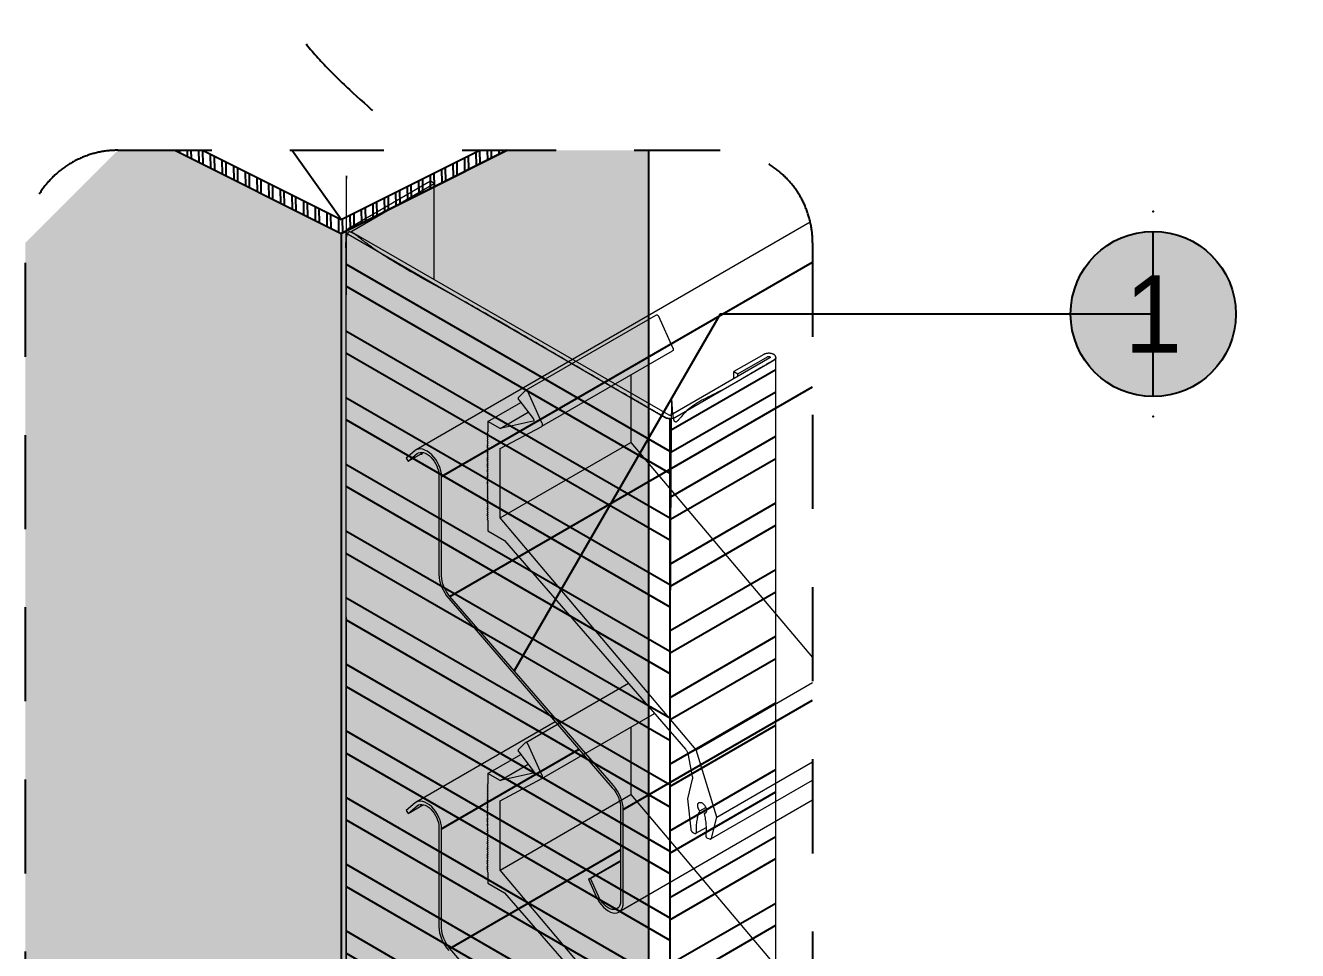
# Model space of a CAD drawing. Header units: millimetres. Extents: x -244126 to 368105, y -173968 to 259060.
# Drawn here: x -89976 to -87911, y 60489 to 61991 of the extents above; entities that cross this region are included whole.
import ezdxf
from ezdxf.enums import TextEntityAlignment as Align
from ezdxf.xclip import XClip

# ---------------------------------------------------------------- set-up
doc = ezdxf.new("R2010")
doc.units = ezdxf.units.MM
doc.header["$MEASUREMENT"] = 0
doc.header["$XCLIPFRAME"] = 0
for name, pattern in [('HIDDEN', [9.525, 6.35, -3.175]), ('TA_HL_011.00000', [71.5, 39.05, -32.45]), ('TA_HL_021.00000', [136.5, 74.55, -61.95]), ('TA_HL_043.00000', [279.5, 152.65, -126.85])]:
    doc.linetypes.add(name, pattern=pattern)
for name, color, linetype in [('000 - H A T C H', 8, 'Continuous'), ('000 - SYMBOL CON', 1, 'Continuous'), ('000 - T E X T', 4, 'Continuous'), ('001 - ASCESSORIES', 1, 'Continuous'), ('A03_SUN LOUVER', 7, 'Continuous')]:
    doc.layers.add(name, color=color, linetype=linetype)
doc.styles.add('BROWALLIA', font='BrowalliaUPC.ttf')
pattern_1 = [(0, (7820.9144, -44154.1062), (0.78125, 1.5625), [0, -1.5625])]

# ---------------------------------------------------------------- blocks, each defined once
blk = doc.blocks.new('A$Cadb84cab')
at = {"layer": '000 - H A T C H'}
h = blk.add_hatch(dxfattribs=at)
h.set_pattern_fill('ANSI32', color=8, scale=5, angle=46)
h.set_pattern_definition([(91, (7820.9144, -44154.1062), (-1.87471443, -0.03272326), []), (91, (7821.5284, -44153.4704), (-1.87471443, -0.03272326), [])])
h.paths.add_polyline_path([(-111.57, 318.63), (-161.57, 293.63), (-61.57, 243.63), (-11.57, 268.63)])
h.paths.add_polyline_path([(-16.05, 268.63), (-61.57, 245.87), (-157.1, 293.63), (-111.57, 316.4)], flags=16)
h = blk.add_hatch(dxfattribs=at)
h.set_pattern_fill('DOTS', color=8, scale=25)
h.set_pattern_definition(pattern_1)
h.paths.add_polyline_path([(-61.57, -57.56), (-161.57, -7.56), (-161.57, 293.63), (-61.57, 243.63)])
h = blk.add_hatch(dxfattribs=at)
h.set_pattern_fill('DOTS', color=8, scale=25)
h.set_pattern_definition(pattern_1)
h.paths.add_polyline_path([(-61.57, -57.56), (-11.57, -32.56), (-11.57, 268.63), (-61.57, 243.63)])
at = {"color": 3}
blk.add_line((-61.57, 245.87), (-111.57, 316.4), dxfattribs=at)
for points in [[(-61.57, 243.63), (-11.57, 268.63), (-111.57, 318.63), (-161.57, 293.63)], [(-61.57, 245.87), (-16.05, 268.63), (-111.57, 316.4), (-157.1, 293.63)]]:
    blk.add_lwpolyline(points, close=True, dxfattribs=at)
at = {"color": 1}
for points in [[(-61.57, -57.56), (-161.57, -7.56), (-161.57, 293.63), (-61.57, 243.63)], [(-61.57, -57.56), (-11.57, -32.56), (-11.57, 268.63), (-61.57, 243.63)]]:
    blk.add_lwpolyline(points, close=True, dxfattribs=at)
blk = doc.blocks.new('*U2980')
at = {"layer": '000 - H A T C H'}
h = blk.add_hatch(dxfattribs=at)
h.set_pattern_fill('ANSI32', color=8, scale=25, angle=285)
h.set_pattern_definition([(330, (-171.779, 185.463), (4.6875, 8.119), []), (330, (-170.635, 181.194), (4.6875, 8.119), [])])
edge = h.paths.add_edge_path()
edge.add_spline(control_points=[(-16.05, 175.52), (-16.05, -50.46), (-16.05, -90.98), (-16.51, -90.98), (-16.83, -90.8), (-42.73, -75.84), (-68.63, -60.89), (-68.63, -20.24), (-68.63, 205.88), (-68.63, 205.61), (-68.31, 205.43), (-42.57, 190.57), (-16.83, 175.71), (-16.51, 175.52), (-16.05, 175.52)], knot_values=[0, 0, 0, 1, 1, 1.785398, 1.785398, 2.785398, 2.785398, 3.785398, 3.785398, 4.570796, 4.570796, 5.570796, 5.570796, 6.356194, 6.356194, 6.356194], weights=[1, 1, 1, 0.92388, 1, 1, 1, 1, 1, 0.92388, 1, 1, 1, 0.92388, 1], degree=2, periodic=0)
h = blk.add_hatch(dxfattribs=at)
h.set_pattern_fill('ANSI32', color=8, scale=25, angle=345)
h.set_pattern_definition([(30, (-294.92, 185.463), (-4.6875, 8.11899), []), (30, (-290.651, 184.319), (-4.6875, 8.11899), [])])
edge = h.paths.add_edge_path()
edge.add_spline(control_points=[(1.15, 185.46), (1.15, -40.52), (1.15, -81.04), (1.15, -81.31), (0.81, -81.51), (-7.23, -86.15), (-15.27, -90.8), (-15.6, -90.98), (-16.05, -90.98), (-16.05, -50.46), (-16.05, 175.52), (-15.6, 175.52), (-15.27, 175.71), (-7.23, 180.35), (0.81, 184.99), (1.15, 185.19), (1.15, 185.46)], knot_values=[0, 0, 0, 1, 1, 1.785398, 1.785398, 2.785398, 2.785398, 3.570796, 3.570796, 4.570796, 4.570796, 5.356194, 5.356194, 6.356194, 6.356194, 7.141593, 7.141593, 7.141593], weights=[1, 1, 1, 0.92388, 1, 1, 1, 0.92388, 1, 1, 1, 0.92388, 1, 1, 1, 0.92388, 1], degree=2, periodic=0)
at = {"color": 0, "linetype": 'Continuous', "lineweight": 0, "extrusion": (-5.55112e-17, 0.816497, 0.57735)}
for p, q in [((-54.94, 214.04), (-68.31, 206.32)), ((-67.67, 205.96), (-54.31, 213.67)), ((-54.31, 213.67), (-54.94, 214.04)), ((-54.31, 198.08), (-54.31, 213.67)), ((-68.63, -60.63), (-68.63, 205.88)), ((-68.31, 205.43), (-16.83, 175.71)), ((-16.19, 176.07), (-67.67, 205.79)), ((-0.81, 185.93), (-5.66, 183.14)), ((0.18, 185.36), (-15.91, 176.07)), ((-15.27, 175.71), (0.81, 184.99)), ((-5.02, 182.77), (-0.18, 185.57)), ((1.15, -81.04), (1.15, 185.46)), ((-5.66, 183.14), (-5.02, 182.77)), ((-5.66, 181.99), (-5.66, 183.14)), ((-5.02, 182.36), (-5.02, 182.77))]:
    blk.add_line(p, q, dxfattribs=at)
blk.add_line((-16.05, 175.52), (-16.05, -90.98))
at = {"color": 0, "linetype": 'Continuous', "lineweight": 0}
for centre, major_axis, start_param, end_param in [((-67.53, 205.88), (-1.1, 0), -0.785398, 0.785398), ((0, 185.46), (1.15, 0), -0.785398, 2.356194), ((-16.05, 176.16), (1.1, 0), -2.356194, -0.785398)]:
    blk.add_ellipse(centre, major_axis=major_axis, ratio=0.57735, start_param=start_param, end_param=end_param, dxfattribs=at)
at = {"color": 0, "linetype": 'Continuous', "lineweight": 0, "extrusion": (1.26472e-16, 2.77556e-16, -1)}
blk.add_ellipse((-67.53, 205.88), major_axis=(-0.2, 0), ratio=0.57735, start_param=-0.785398, end_param=0.785398, dxfattribs=at)
at = {"color": 0, "linetype": 'Continuous', "lineweight": 0, "extrusion": (-4.32744e-17, 1.11022e-16, -1)}
blk.add_ellipse((0, 185.46), major_axis=(0.25, 0), ratio=0.57735, start_param=-2.356194, end_param=0.785398, dxfattribs=at)
at = {"color": 0, "linetype": 'Continuous', "lineweight": 0, "extrusion": (-5.92991e-17, 2.22045e-16, -1)}
blk.add_ellipse((-16.05, 176.16), major_axis=(-0.2, 0), ratio=0.57735, start_param=-2.356194, end_param=-0.785398, dxfattribs=at)
at = {"color": 0, "linetype": 'Continuous', "lineweight": 0}
for points, weights, knots in [([(-16.05, 175.52), (-16.05, -50.46), (-16.05, -90.98), (-16.51, -90.98), (-16.83, -90.8), (-42.73, -75.84), (-68.63, -60.89), (-68.63, -20.24), (-68.63, 205.88), (-68.63, 205.61), (-68.31, 205.43), (-42.57, 190.57), (-16.83, 175.71), (-16.51, 175.52), (-16.05, 175.52)], [1, 1, 1, 0.923879532512, 1, 1, 1, 1, 1, 0.923879532512, 1, 1, 1, 0.923879532512, 1], [0, 0, 0, 1, 1, 1.785398, 1.785398, 2.785398, 2.785398, 3.785398, 3.785398, 4.570796, 4.570796, 5.570796, 5.570796, 6.356194, 6.356194, 6.356194]), ([(1.15, 185.46), (1.15, -40.52), (1.15, -81.04), (1.15, -81.31), (0.81, -81.51), (-7.23, -86.15), (-15.27, -90.8), (-15.6, -90.98), (-16.05, -90.98), (-16.05, -50.46), (-16.05, 175.52), (-15.6, 175.52), (-15.27, 175.71), (-7.23, 180.35), (0.81, 184.99), (1.15, 185.19), (1.15, 185.46)], [1, 1, 1, 0.923879532511, 1, 1, 1, 0.923879532511, 1, 1, 1, 0.923879532511, 1, 1, 1, 0.923879532511, 1], [0, 0, 0, 1, 1, 1.785398, 1.785398, 2.785398, 2.785398, 3.570796, 3.570796, 4.570796, 4.570796, 5.356194, 5.356194, 6.356194, 6.356194, 7.141593, 7.141593, 7.141593])]:
    blk.add_rational_spline(points, weights, degree=2, knots=knots, dxfattribs=at)
blk = doc.blocks.new('000 - ASSCESSORIES_FAMELINE_AL.FLEX_BK_FOR_70Z_[70Z-BK]_ISOMATRIC_VIEW')
at = {"color": 3}
blk.add_point((0, 0), dxfattribs=at)
at = {"layer": '001 - ASCESSORIES', "color": 0, "linetype": 'ByBlock', "lineweight": 0, "extrusion": (0.408248, 0.707107, 0.57735)}
for p, q in [((19.79, 0.43), (18.21, 0.03)), ((19.46, -5.58), (19.99, 0.08)), ((19.82, 0.43), (44.31, 0.43)), ((44.48, 0.08), (43.95, -5.58)), ((11.98, -0.86), (11.12, -2.34)), ((13.12, -2.84), (11.98, -0.86)), ((11.98, -0.86), (18.13, -0.86)), ((18.06, -0.33), (18.57, -4.16)), ((10.14, -4.04), (9.98, -4.04)), ((9.98, -4.04), (9.98, -4.32)), ((10.3, -3.76), (10.14, -3.76)), ((10.14, -3.76), (10.14, -4.04)), ((10.47, -3.48), (10.3, -3.48)), ((10.3, -3.48), (10.3, -3.76)), ((10.63, -3.19), (10.47, -3.19)), ((10.47, -3.19), (10.47, -3.48)), ((10.79, -2.91), (10.63, -2.91)), ((10.63, -2.91), (10.63, -3.19)), ((10.96, -2.63), (10.79, -2.63)), ((10.79, -2.63), (10.79, -2.91)), ((11.12, -2.34), (10.96, -2.34)), ((10.96, -2.34), (10.96, -2.63)), ((18.37, -4.52), (13.12, -2.84)), ((13.12, -2.84), (18.4, -2.84)), ((5.85, -15.43), (11.49, -5.67)), ((9, -6.02), (8.83, -6.02)), ((8.83, -6.02), (8.83, -6.3)), ((9.16, -5.74), (9, -5.74)), ((9, -5.74), (9, -6.02)), ((9.32, -5.46), (9.16, -5.46)), ((9.16, -5.46), (9.16, -5.74)), ((9.49, -5.17), (9.32, -5.17)), ((9.32, -5.17), (9.32, -5.46)), ((9.65, -4.89), (9.49, -4.89)), ((9.49, -4.89), (9.49, -5.17)), ((9.81, -4.61), (9.65, -4.61)), ((9.65, -4.61), (9.65, -4.89)), ((9.81, -4.32), (9.81, -4.61)), ((9.98, -4.32), (9.81, -4.32)), ((11.49, -5.67), (19.17, -5.95)), ((19.18, -5.95), (43.67, -5.95)), ((35.82, -5.95), (30.35, -15.43)), ((7.85, -8), (7.69, -8)), ((7.69, -8), (7.69, -8.28)), ((8.02, -7.72), (7.85, -7.72)), ((7.85, -7.72), (7.85, -8)), ((8.18, -7.44), (8.02, -7.44)), ((8.02, -7.44), (8.02, -7.72)), ((8.34, -7.15), (8.18, -7.15)), ((8.18, -7.15), (8.18, -7.44)), ((8.51, -6.87), (8.34, -6.87)), ((8.34, -6.87), (8.34, -7.15)), ((8.67, -6.59), (8.51, -6.59)), ((8.51, -6.59), (8.51, -6.87)), ((8.83, -6.3), (8.67, -6.3)), ((8.67, -6.3), (8.67, -6.59)), ((6.55, -10.26), (6.39, -10.26)), ((6.39, -10.26), (6.39, -10.55)), ((6.71, -9.98), (6.55, -9.98)), ((6.55, -9.98), (6.55, -10.26)), ((6.87, -9.7), (6.71, -9.7)), ((6.71, -9.7), (6.71, -9.98)), ((7.04, -9.42), (6.87, -9.42)), ((6.87, -9.42), (6.87, -9.7)), ((7.2, -9.13), (7.04, -9.13)), ((7.04, -9.13), (7.04, -9.42)), ((7.36, -8.85), (7.2, -8.85)), ((7.2, -8.85), (7.2, -9.13)), ((7.53, -8.57), (7.36, -8.57)), ((7.36, -8.57), (7.36, -8.85)), ((7.69, -8.28), (7.53, -8.28)), ((7.53, -8.28), (7.53, -8.57)), ((5.41, -12.24), (5.24, -12.24)), ((5.24, -12.24), (5.24, -12.53)), ((5.57, -11.96), (5.41, -11.96)), ((5.41, -11.96), (5.41, -12.24)), ((5.73, -11.68), (5.57, -11.68)), ((5.57, -11.68), (5.57, -11.96)), ((5.9, -11.4), (5.73, -11.4)), ((5.73, -11.4), (5.73, -11.68)), ((6.06, -11.11), (5.9, -11.11)), ((5.9, -11.11), (5.9, -11.4)), ((6.22, -10.83), (6.06, -10.83)), ((6.06, -10.83), (6.06, -11.11)), ((6.39, -10.55), (6.22, -10.55)), ((6.22, -10.55), (6.22, -10.83)), ((4.26, -14.22), (4.1, -14.22)), ((4.1, -14.22), (4.1, -14.51)), ((4.43, -13.94), (4.26, -13.94)), ((4.26, -13.94), (4.26, -14.22)), ((4.59, -13.66), (4.43, -13.66)), ((4.43, -13.66), (4.43, -13.94)), ((4.75, -13.38), (4.59, -13.38)), ((4.59, -13.38), (4.59, -13.66)), ((4.92, -13.09), (4.75, -13.09)), ((4.75, -13.09), (4.75, -13.38)), ((5.08, -12.81), (4.92, -12.81)), ((4.92, -12.81), (4.92, -13.09)), ((5.24, -12.53), (5.08, -12.53)), ((5.08, -12.53), (5.08, -12.81)), ((3.94, -14.79), (3.08, -16.27)), ((3.08, -16.27), (4.63, -18.96)), ((4.1, -14.51), (3.94, -14.51)), ((3.94, -14.51), (3.94, -14.79)), ((14.6, -63.91), (5.85, -15.43)), ((5.85, -15.43), (30.35, -15.43)), ((30.35, -15.43), (39.1, -63.91)), ((4.63, -18.96), (13.18, -62.96)), ((-8.78, -49.07), (-10.37, -49.46)), ((-9.12, -55.07), (-8.59, -49.41)), ((-8.76, -49.07), (10.48, -49.07)), ((-16.6, -50.36), (-17.46, -51.84)), ((-15.46, -52.34), (-16.6, -50.36)), ((-16.6, -50.36), (-10.44, -50.36)), ((-10.51, -49.83), (-10, -53.66)), ((-18.44, -53.54), (-18.6, -53.54)), ((-18.6, -53.54), (-18.6, -53.82)), ((-18.27, -53.26), (-18.44, -53.26)), ((-18.44, -53.26), (-18.44, -53.54)), ((-18.11, -52.97), (-18.27, -52.97)), ((-18.27, -52.97), (-18.27, -53.26)), ((-17.95, -52.69), (-18.11, -52.69)), ((-18.11, -52.69), (-18.11, -52.97)), ((-17.78, -52.41), (-17.95, -52.41)), ((-17.95, -52.41), (-17.95, -52.69)), ((-17.62, -52.12), (-17.78, -52.12)), ((-17.78, -52.12), (-17.78, -52.41)), ((-17.46, -51.84), (-17.62, -51.84)), ((-17.62, -51.84), (-17.62, -52.12)), ((-10.2, -54.02), (-15.46, -52.34)), ((-15.46, -52.34), (-10.18, -52.34)), ((-22.72, -64.92), (-17.09, -55.17)), ((-19.58, -55.52), (-19.74, -55.52)), ((-19.74, -55.52), (-19.74, -55.8)), ((-19.42, -55.24), (-19.58, -55.24)), ((-19.58, -55.24), (-19.58, -55.52)), ((-19.25, -54.95), (-19.42, -54.95)), ((-19.42, -54.95), (-19.42, -55.24)), ((-19.09, -54.67), (-19.25, -54.67)), ((-19.25, -54.67), (-19.25, -54.95)), ((-18.93, -54.39), (-19.09, -54.39)), ((-19.09, -54.39), (-19.09, -54.67)), ((-18.76, -54.1), (-18.93, -54.1)), ((-18.93, -54.1), (-18.93, -54.39)), ((-18.76, -53.82), (-18.76, -54.1)), ((-18.6, -53.82), (-18.76, -53.82)), ((-17.09, -55.17), (-9.4, -55.44)), ((-9.4, -55.44), (11.72, -55.44)), ((7.25, -55.44), (1.77, -64.92)), ((-20.89, -57.78), (-21.05, -57.78)), ((-21.05, -57.78), (-21.05, -58.06)), ((-20.72, -57.5), (-20.89, -57.5)), ((-20.89, -57.5), (-20.89, -57.78)), ((-20.56, -57.22), (-20.72, -57.22)), ((-20.72, -57.22), (-20.72, -57.5)), ((-20.4, -56.93), (-20.56, -56.93)), ((-20.56, -56.93), (-20.56, -57.22)), ((-20.23, -56.65), (-20.4, -56.65)), ((-20.4, -56.65), (-20.4, -56.93)), ((-20.07, -56.37), (-20.23, -56.37)), ((-20.23, -56.37), (-20.23, -56.65)), ((-19.91, -56.08), (-20.07, -56.08)), ((-20.07, -56.08), (-20.07, -56.37)), ((-19.74, -55.8), (-19.91, -55.8)), ((-19.91, -55.8), (-19.91, -56.08)), ((-22.03, -59.76), (-22.19, -59.76)), ((-22.19, -59.76), (-22.19, -60.04)), ((-21.87, -59.48), (-22.03, -59.48)), ((-22.03, -59.48), (-22.03, -59.76)), ((-21.7, -59.2), (-21.87, -59.2)), ((-21.87, -59.2), (-21.87, -59.48)), ((-21.54, -58.91), (-21.7, -58.91)), ((-21.7, -58.91), (-21.7, -59.2)), ((-21.38, -58.63), (-21.54, -58.63)), ((-21.54, -58.63), (-21.54, -58.91)), ((-21.21, -58.35), (-21.38, -58.35)), ((-21.38, -58.35), (-21.38, -58.63)), ((-21.05, -58.06), (-21.21, -58.06)), ((-21.21, -58.06), (-21.21, -58.35)), ((-23.17, -61.74), (-23.34, -61.74)), ((-23.34, -61.74), (-23.34, -62.02)), ((-23.01, -61.46), (-23.17, -61.46)), ((-23.17, -61.46), (-23.17, -61.74)), ((-22.85, -61.18), (-23.01, -61.18)), ((-23.01, -61.18), (-23.01, -61.46)), ((-22.68, -60.89), (-22.85, -60.89)), ((-22.85, -60.89), (-22.85, -61.18)), ((-22.52, -60.61), (-22.68, -60.61)), ((-22.68, -60.61), (-22.68, -60.89)), ((-22.36, -60.33), (-22.52, -60.33)), ((-22.52, -60.33), (-22.52, -60.61)), ((-22.19, -60.04), (-22.36, -60.04)), ((-22.36, -60.04), (-22.36, -60.33)), ((-24.48, -64), (-24.64, -64)), ((-24.64, -64), (-24.64, -64.29)), ((-24.32, -63.72), (-24.48, -63.72)), ((-24.48, -63.72), (-24.48, -64)), ((-24.15, -63.44), (-24.32, -63.44)), ((-24.32, -63.44), (-24.32, -63.72)), ((-23.99, -63.16), (-24.15, -63.16)), ((-24.15, -63.16), (-24.15, -63.44)), ((-23.83, -62.87), (-23.99, -62.87)), ((-23.99, -62.87), (-23.99, -63.16)), ((-23.66, -62.59), (-23.83, -62.59)), ((-23.83, -62.59), (-23.83, -62.87)), ((-23.5, -62.31), (-23.66, -62.31)), ((-23.66, -62.31), (-23.66, -62.59)), ((-23.34, -62.02), (-23.5, -62.02)), ((-23.5, -62.02), (-23.5, -62.31)), ((13.13, -63.79), (11.89, -67.39)), ((12.06, -75.07), (14.6, -63.91)), ((14.6, -63.91), (39.1, -63.91)), ((-24.64, -64.29), (-25.5, -65.77)), ((-25.5, -65.77), (-23.95, -68.46)), ((-13.98, -113.41), (-22.72, -64.92)), ((-22.72, -64.92), (1.77, -64.92)), ((1.77, -64.92), (10.52, -113.41)), ((11.69, -67.74), (9.39, -70.12)), ((-23.95, -68.46), (-15.4, -112.46)), ((9.39, -70.12), (7.41, -74.66)), ((10.16, -72.83), (11.28, -72.83)), ((10.56, -73.55), (10.89, -73.55)), ((7.48, -75.38), (7.64, -75.57)), ((7.8, -75.65), (9.71, -75.65)), ((9.59, -77.58), (12.06, -75.07)), ((12.06, -75.07), (36.56, -75.07)), ((9.02, -77.26), (9.29, -77.56)), ((9.44, -77.65), (33.94, -77.65))]:
    blk.add_line(p, q, dxfattribs=at)
at = {"layer": '001 - ASCESSORIES', "color": 0, "linetype": 'ByBlock', "lineweight": 0}
for centre, major_axis, start_param, end_param in [((18.23, -0.26), (0, 0.3), 0.141895, 1.797595), ((19.82, 0.13), (0, 0.3), -1.732589, 0.141895), ((19.18, -5.45), (0, -0.5), -0.013773, 1.309292), ((-10.35, -49.76), (0, 0.3), 0.141895, 1.797595), ((-8.76, -49.37), (0, 0.3), -1.732589, 0.141895), ((-9.4, -54.94), (0, -0.5), -0.013773, 1.309292), ((7.64, -74.96), (0, -0.5), -2.216568, -0.583655), ((7.8, -75.15), (0, -0.5), -0.583655, 0.836571), ((9.11, -77), (0, -0.3), -2.491265, -0.583655), ((9.44, -77.15), (0, -0.5), -0.583655, 0.523599)]:
    blk.add_ellipse(centre, major_axis=major_axis, ratio=0.57735, start_param=start_param, end_param=end_param, dxfattribs=at)
at = {"layer": '001 - ASCESSORIES', "color": 0, "linetype": 'ByBlock', "lineweight": 0, "extrusion": (-2.22045e-16, 5.55112e-17, -1)}
blk.add_ellipse((44.31, 0.13), major_axis=(0, 0.3), ratio=0.57735, start_param=0, end_param=1.732589, dxfattribs=at)
at = {"layer": '001 - ASCESSORIES', "color": 0, "linetype": 'ByBlock', "lineweight": 0, "extrusion": (-5.44396e-32, 1.66533e-16, -1)}
for centre in [(18.4, -4.23), (-10.17, -53.73)]:
    blk.add_ellipse(centre, major_axis=(0, -0.3), ratio=0.57735, start_param=-1.797595, end_param=0.183111, dxfattribs=at)
at = {"layer": '001 - ASCESSORIES', "color": 0, "linetype": 'ByBlock', "lineweight": 0, "extrusion": (1.11022e-16, 1.11022e-16, -1)}
blk.add_ellipse((43.67, -5.45), major_axis=(0, -0.5), ratio=0.57735, start_param=-1.309292, end_param=0, dxfattribs=at)
at = {"layer": '001 - ASCESSORIES', "color": 0, "linetype": 'ByBlock', "lineweight": 0, "extrusion": (-5.55112e-17, 1.11022e-16, -1)}
for centre, major_axis, start_param, end_param in [((12.63, -63.28), (0, -1), -1.895536, -1.032852), ((10.72, -72.59), (0, 1), -1.818254, 3.433503)]:
    blk.add_ellipse(centre, major_axis=major_axis, ratio=0.57735, start_param=start_param, end_param=end_param, dxfattribs=at)
at = {"layer": '001 - ASCESSORIES', "color": 0, "linetype": 'ByBlock', "lineweight": 0, "extrusion": (-2.46519e-32, 1.11022e-16, -1)}
blk.add_ellipse((11.4, -66.88), major_axis=(0, -1), ratio=0.57735, start_param=-1.032852, end_param=-0.537944, dxfattribs=at)
at = {"layer": '001 - ASCESSORIES', "color": 0, "linetype": 'ByBlock', "lineweight": 0, "extrusion": (1.38778e-16, 1.66533e-16, -1)}
blk.add_ellipse((12.55, -82.57), major_axis=(0, 10.58), ratio=0.57735, start_param=-0.836571, end_param=-0.401574, dxfattribs=at)
at = {"layer": '001 - ASCESSORIES', "color": 0, "linetype": 'ByBlock', "lineweight": 0, "extrusion": (-2.77556e-17, -9.24446e-33, -1)}
blk.add_ellipse((5.73, -69.3), major_axis=(0, -9.37), ratio=0.57735, start_param=-1.101207, end_param=-0.650328, dxfattribs=at)
blk = doc.blocks.new('000 - ARROW FOR SYMBOL')
at = {"layer": '000 - SYMBOL CON', "color": 0, "linetype": 'HIDDEN'}
blk.add_solid([(1.289, 1.565), (0, 0), (0.711, 1.899)], dxfattribs=at)
blk = doc.blocks.new('*U2983')
h = blk.add_hatch(color=250)
h.dxf.hatch_style = 1
edge = h.paths.add_edge_path()
edge.add_arc((0, 0), 2.683, 0, 360)
for p in [(0, 3.326), (0, -3.326)]:
    blk.add_point(p)
at = {"layer": '000 - SYMBOL CON', "color": 0, "linetype": 'ByBlock'}
for points in [[(0, 0), (-14.059, 0), (-20.749, -11.586)], [(-14.059, 0), (-14.059, 0), (-20.749, -11.586)]]:
    blk.add_lwpolyline(points, dxfattribs=at)
at = {"layer": '000 - SYMBOL CON', "color": 2}
blk.add_circle((0, 0), 2.683, dxfattribs=at)
at = {"layer": 'Defpoints', "color": 250}
blk.add_line((0, -2.683), (0, 2.683), dxfattribs=at)
at = {"layer": '000 - SYMBOL CON', "color": 0}
blk.add_blockref('000 - ARROW FOR SYMBOL', (-20.749, -11.586), dxfattribs=at)
blk.add_blockref('000 - ARROW FOR SYMBOL', (-20.749, -11.586), dxfattribs=at)
at = {"layer": '000 - T E X T', "style": 'BROWALLIA'}
blk.add_attdef('NO.CODE', text='', height=2.5, dxfattribs=at).set_placement((0, 0), align=Align.MIDDLE_CENTER)

msp = doc.modelspace()

# ---------------------------------------------------------------- linework, layer by layer
at = {"layer": '000 - SYMBOL CON', "color": 2, "linetype": 'TA_HL_043.00000'}
msp.add_lwpolyline([(-88848.05032, 59066.75884), (-89826.1482, 59066.75884, -0.4142135624), (-89976.1482, 59216.75884), (-89976.1482, 61638.03443, -0.4142135624), (-89826.1482, 61788.03443), (-88848.05032, 61788.03443, -0.4142135624), (-88698.05032, 61638.03443), (-88698.05032, 59216.75884, -0.4142135624)], format="xyb", close=True, dxfattribs=at)
for points in [[(-88142.1579, 62594.63176), (-88041.70196, 62259.01287), (-87132.49997, 62089.81819), (-87222.37313, 61788.03443)], [(-89427.51324, 62579.9871), (-89269.42398, 62421.89784), (-89564.68857, 62126.63326), (-89337.09926, 61788.03443)]]:
    msp.add_spline(points, degree=3, dxfattribs=at)
at = {"layer": 'A03_SUN LOUVER', "color": 2, "linetype": 'Continuous', "lineweight": 0, "extrusion": (-4.996e-16, 0.816497, 0.57735)}
for p, q in [((-88701.76244, 61671.19849), (-89341.57438, 61301.80289)), ((-89343.19929, 61300.66533), (-89358.00327, 61288.26983)), ((-89343.19929, 61300.66533), (-89358.00327, 61288.26983)), ((-89358.00327, 61288.26983), (-89354.71652, 61283.27443)), ((-89358.00327, 61288.26983), (-89354.71652, 61283.27443)), ((-89354.71652, 61283.27443), (-89330.08173, 61297.49733)), ((-89354.71652, 61283.27443), (-89330.08173, 61297.49733)), ((-89354.71652, 61283.27443), (-89339.91254, 61295.66993)), ((-89354.71652, 61283.27443), (-89339.91254, 61295.66993)), ((-89304.77558, 61260.82554), (-89304.77558, 61099.40642)), ((-89304.77558, 61260.82554), (-89304.77558, 61099.40642)), ((-89300.53294, 61096.95693), (-89300.53294, 61258.36569)), ((-89300.53294, 61096.95693), (-89300.53294, 61258.36569)), ((-89288.74392, 61060.7142), (-89023.40395, 60753.45948)), ((-89288.74392, 61060.7142), (-89023.40395, 60753.45948)), ((-89021.56606, 60756.81383), (-89286.90603, 61064.06854)), ((-89021.56606, 60756.81383), (-89286.90603, 61064.06854)), ((-89115.88944, 60860.55455), (-89341.57438, 60730.25528)), ((-89115.88944, 60860.55455), (-89341.57438, 60730.25528)), ((-89343.19929, 60729.11773), (-89358.00327, 60716.72223)), ((-89343.19929, 60729.11773), (-89358.00327, 60716.72223)), ((-88698.05032, 60733.24676), (-89012.57583, 60551.65537)), ((-89358.00327, 60716.72223), (-89354.71652, 60711.72682)), ((-89358.00327, 60716.72223), (-89354.71652, 60711.72682)), ((-89354.71652, 60711.72682), (-89330.08173, 60725.94972)), ((-89354.71652, 60711.72682), (-89330.08173, 60725.94972)), ((-89354.71652, 60711.72682), (-89339.91254, 60724.12232)), ((-89354.71652, 60711.72682), (-89339.91254, 60724.12232)), ((-89009.77703, 60720.57109), (-89009.77703, 60569.58073)), ((-89009.77703, 60720.57109), (-89009.77703, 60569.58073)), ((-89005.53439, 60567.10969), (-89005.53439, 60718.1216)), ((-89005.53439, 60567.10969), (-89005.53439, 60718.1216)), ((-89304.77558, 60689.27793), (-89304.77558, 60527.85882)), ((-89304.77558, 60689.27793), (-89304.77558, 60527.85882)), ((-89300.53294, 60525.40933), (-89300.53294, 60686.81808)), ((-89300.53294, 60525.40933), (-89300.53294, 60686.81808)), ((-89061.89079, 60605.08346), (-89009.77703, 60635.17135)), ((-89061.89079, 60605.08346), (-89009.77703, 60635.17135)), ((-89058.39185, 60605.83402), (-89009.77703, 60633.9018)), ((-89058.39185, 60605.83402), (-89009.77703, 60633.9018)), ((-89058.39185, 60605.83402), (-89061.89079, 60605.08346)), ((-89058.39185, 60605.83402), (-89061.89079, 60605.08346)), ((-89061.89079, 60605.08346), (-89049.40311, 60576.84704)), ((-89061.89079, 60605.08346), (-89049.40311, 60576.84704)), ((-89045.90418, 60577.5976), (-89058.39185, 60605.83402)), ((-89045.90418, 60577.5976), (-89058.39185, 60605.83402)), ((-89021.56606, 60185.26622), (-89286.90603, 60492.52093)), ((-89021.56606, 60185.26622), (-89286.90603, 60492.52093))]:
    msp.add_line(p, q, dxfattribs=at)
at = {"layer": 'A03_SUN LOUVER', "color": 2}
for p, q in [((-89300.53294, 61258.58971), (-88698.05032, 61606.43321)), ((-89286.90603, 61064.06854), (-88698.05032, 61404.04454)), ((-89005.53439, 60718.1216), (-88698.05032, 60895.64761)), ((-89300.53294, 60686.81808), (-89077.20342, 60815.75744)), ((-89300.53294, 60686.81808), (-89077.20342, 60815.75744)), ((-89286.90603, 60492.52093), (-89009.77703, 60652.52143)), ((-89286.90603, 60492.52093), (-89009.77703, 60652.52143))]:
    msp.add_line(p, q, dxfattribs=at)
at = {"layer": 'A03_SUN LOUVER', "color": 2, "linetype": 'Continuous', "lineweight": 0}
for centre, major_axis, start_param, end_param in [((-89324.57438, 61272.35803), (-17, 29.44486), -2.3602293802, 0.1008331477), ((-89324.57438, 61272.35803), (-17, 29.44486), -2.3602293802, 0.1008331477), ((-89276.49131, 61083.07649), (20, -34.64102), -2.3561944902, -1.2334328302), ((-89276.49131, 61083.07649), (20, -34.64102), -2.3561944902, -1.2334328302), ((-89033.81866, 60734.45153), (-20, 34.64102), -2.3561944902, -1.2334328302), ((-89033.81866, 60734.45153), (-20, 34.64102), -2.3561944902, -1.2334328302), ((-89324.57438, 60700.81042), (-17, 29.44486), -2.3602293802, 0.1008331477), ((-89324.57438, 60700.81042), (-17, 29.44486), -2.3602293802, 0.1008331477), ((-89029.57583, 60581.10024), (17, -29.44486), -1.7550806169, 0.7814277942), ((-89029.57583, 60581.10024), (17, -29.44486), -1.7550806169, 0.7814277942), ((-89276.49131, 60511.52889), (20, -34.64102), -2.3561944902, -1.2334328302), ((-89276.49131, 60511.52889), (20, -34.64102), -2.3561944902, -1.2334328302)]:
    msp.add_ellipse(centre, major_axis=major_axis, ratio=0.5773502692, start_param=start_param, end_param=end_param, dxfattribs=at)
at = {"layer": 'A03_SUN LOUVER', "color": 2, "linetype": 'Continuous', "lineweight": 0, "extrusion": (-1.59096e-16, 1.64541e-16, -1)}
for centre in [(-89324.57438, 61272.35803), (-89324.57438, 61272.35803), (-89324.57438, 60700.81042), (-89324.57438, 60700.81042)]:
    msp.add_ellipse(centre, major_axis=(-14, 24.24871), ratio=0.5773502692, start_param=-0.1008331477, end_param=2.3606407209, dxfattribs=at)
at = {"layer": 'A03_SUN LOUVER', "color": 2, "linetype": 'Continuous', "lineweight": 0, "extrusion": (-7.95482e-17, 8.22703e-17, -1)}
for centre in [(-89276.49131, 61083.07649), (-89276.49131, 61083.07649), (-89276.49131, 60511.52889), (-89276.49131, 60511.52889)]:
    msp.add_ellipse(centre, major_axis=(-17, 29.44486), ratio=0.5773502692, start_param=-1.9081598234, end_param=-0.7853981634, dxfattribs=at)
at = {"layer": 'A03_SUN LOUVER', "color": 2, "linetype": 'Continuous', "lineweight": 0, "extrusion": (-7.43708e-18, 1.23904e-16, -1)}
msp.add_ellipse((-89033.81866, 60734.45153), major_axis=(17, -29.44486), ratio=0.5773502692, start_param=-1.9081598234, end_param=-0.7853981634, dxfattribs=at)
msp.add_ellipse((-89033.81866, 60734.45153), major_axis=(17, -29.44486), ratio=0.5773502692, start_param=-1.9081598234, end_param=-0.7853981634, dxfattribs=at)
at = {"layer": 'A03_SUN LOUVER', "color": 2, "linetype": 'Continuous', "lineweight": 0, "extrusion": (1.40504e-16, 1.45219e-16, -1)}
msp.add_ellipse((-89029.57585, 60581.10021), major_axis=(13.99998, -24.24868), ratio=0.5773502692, start_param=-0.7815217316, end_param=1.7550816904, dxfattribs=at)
msp.add_ellipse((-89029.57585, 60581.10021), major_axis=(13.99998, -24.24868), ratio=0.5773502692, start_param=-0.7815217316, end_param=1.7550816904, dxfattribs=at)

# ---------------------------------------------------------------- block references
at = {"color": 3}
ref = msp.add_blockref('A$Cadb84cab', (-88848.05032, 59216.75884), dxfattribs=dict(at, xscale=10, yscale=10, zscale=10))
XClip(ref).set_block_clipping_path([(0, -15), (-97.8097878808, -15), (-112.8097878808, 0), (-112.8097878808, 242.1275592577), (-97.8097878808, 257.1275592577), (0, 257.1275592577), (15, 242.1275592577), (15, 0)])
ref = msp.add_blockref('*U2980', (-88769.2475, 59597.33605), dxfattribs=dict(at, xscale=10, yscale=10, zscale=10))
XClip(ref).set_block_clipping_path([(-7.8802828388, -53.0577209315), (-105.6900707196, -53.0577209315), (-120.6900707196, -38.0577209315), (-120.6900707196, 204.0698383261), (-105.6900707196, 219.0698383261), (-7.8802828388, 219.0698383261), (7.1197171612, 204.0698383261), (7.1197171612, -38.0577209315)])
at = {"layer": '000 - T E X T', "color": 2, "linetype": 'TA_HL_011.00000', "ltscale": 2.5, "xscale": 50, "yscale": 50, "zscale": 50}
msp.add_blockref('*U2983', (-88144.94087, 61522.31915), dxfattribs=at).add_auto_attribs({'NO.CODE': '1'})
at = {"layer": '001 - ASCESSORIES', "linetype": 'TA_HL_021.00000'}
ref = msp.add_blockref('000 - ASSCESSORIES_FAMELINE_AL.FLEX_BK_FOR_70Z_[70Z-BK]_ISOMATRIC_VIEW', (-89333.31234, 61295.63214), dxfattribs=dict(at, xscale=10, yscale=10, zscale=10, rotation=29.99999999999996))
XClip(ref).set_block_clipping_path([(-69.4187417495, -217.2891905287), (-154.1245027931, -168.3842965882), (-159.6148838499, -147.8939155315), (-38.551104221, 61.794701742), (-18.0607231643, 67.2850827988), (66.6450378793, 18.3801888584), (72.1354189361, -2.1101921984), (-48.9283606928, -211.7988094719)])

doc.saveas('drawing.dxf')
